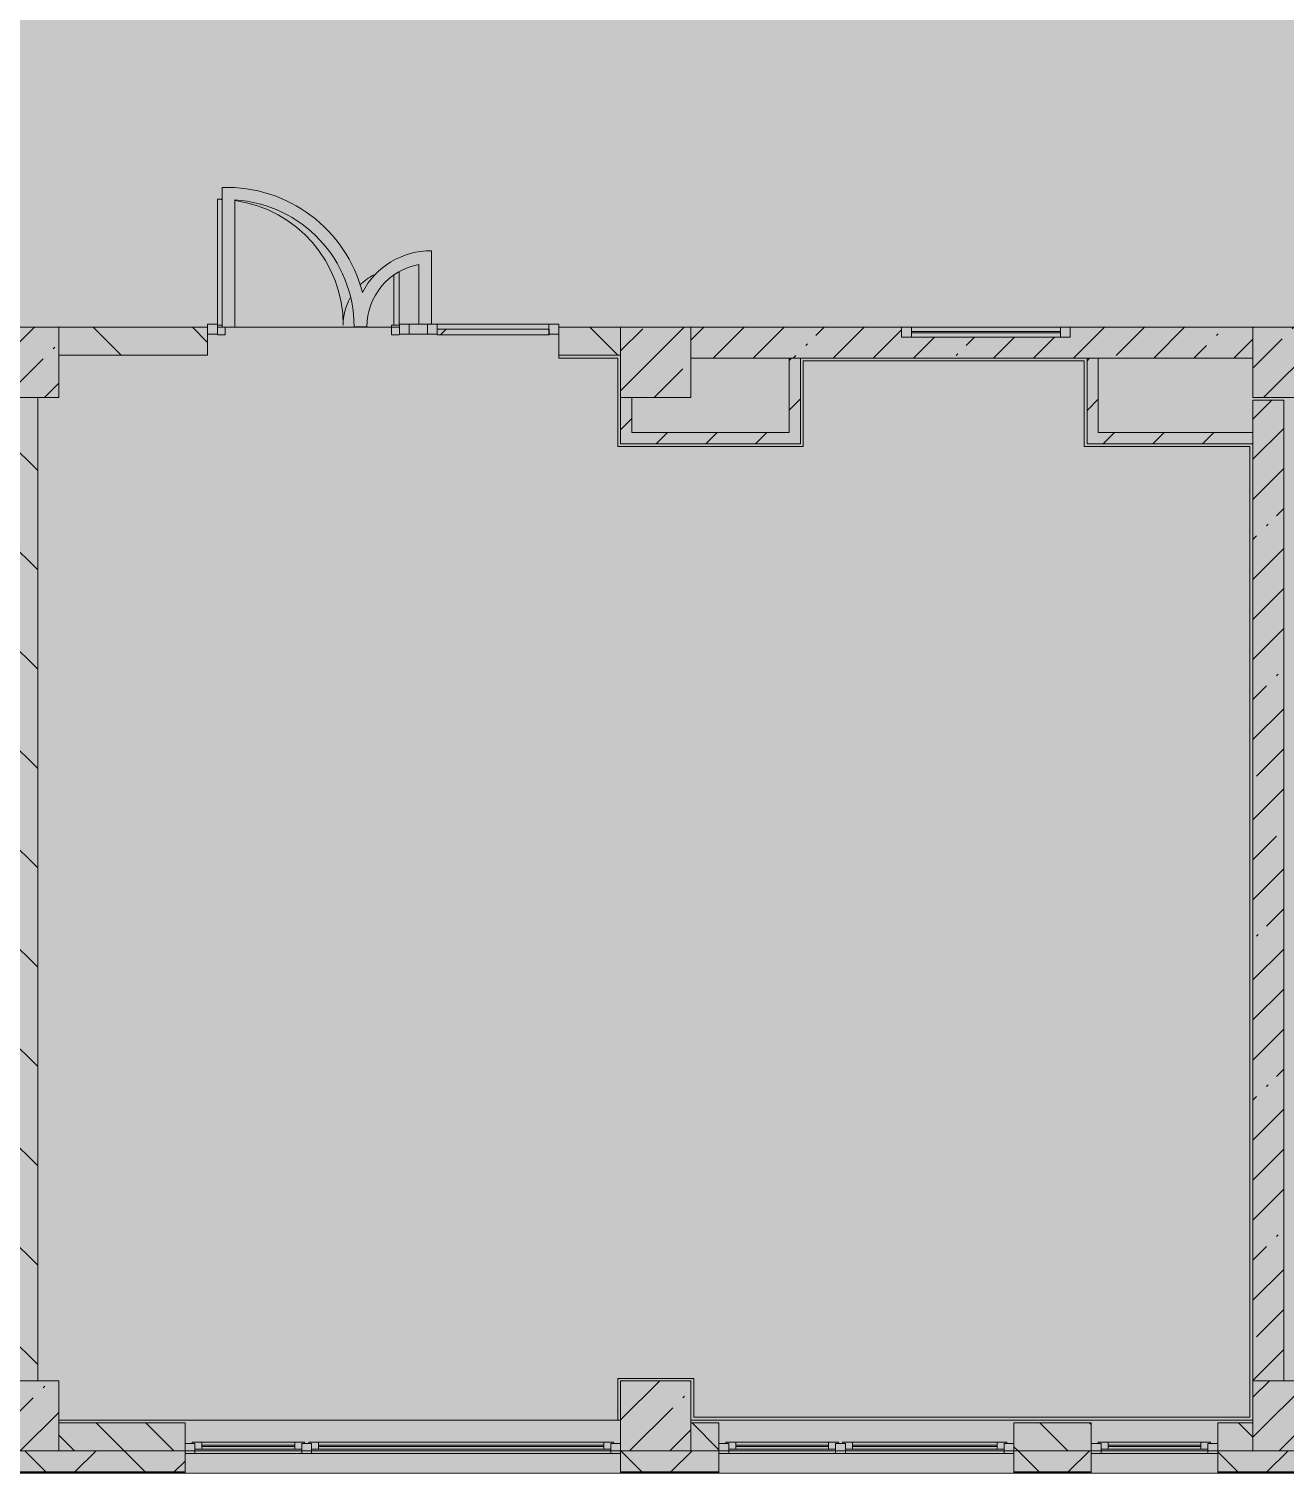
# Model space of a CAD drawing. Header units: millimetres. Extents: x 2623 to 216772, y -8553 to 29000.
# Drawn here: x 146460 to 155402, y -258 to 10024 of the extents above; entities that cross this region are included whole.
import ezdxf

# ---------------------------------------------------------------- set-up
doc = ezdxf.new("R2010")
doc.units = ezdxf.units.MM
doc.layers.add('A-DETL-GENF-6', color=7, linetype='Continuous', lineweight=9, true_color=0xc0c0c0, transparency=0.4)
for name, color, linetype, lineweight, true_color in [('A-DETL-GENF-8', 7, 'Continuous', 5, 0xb7b7b7), ('A-DOOR-4', 7, 'Continuous', 5, 0xe2e2e2), ('A-DOOR-5', 7, 'Continuous', 5, 0xb7b7b7), ('A-FLOR-2', 7, 'Continuous', 5, 0xb7b7b7), ('A-GLAZ-2', 7, 'Continuous', 5, 0x737373), ('A-GLAZ-CURT-1', 7, 'Continuous', 5, 0x737373), ('A-GLAZ-CWMG-1', 7, 'Continuous', 5, 0x737373), ('A-WALL-4', 7, 'Continuous', 5, 0x737373), ('A-WALL-5', 7, 'Continuous', 9, 0x737373), ('I-WALL-3', 7, 'Continuous', 5, 0x737373), ('S-COLS-2', 7, 'Continuous', 5, 0x737373)]:
    doc.layers.add(name, color=color, linetype=linetype, lineweight=lineweight, true_color=true_color)
for name, color, linetype, lineweight in [('A-GLAZ-CURT-2', 7, 'Continuous', 5), ('A-WALL', 7, 'Continuous', 9), ('A-WALL-3', 7, 'Continuous', 5), ('I-WALL-4', 7, 'Continuous', 5), ('S-COLS-1', 7, 'Continuous', 5)]:
    doc.layers.add(name, color=color, linetype=linetype, lineweight=lineweight)
pattern_1 = [(45, (89762.2, 0), (-285.1231, 285.1231), []), (45, (90047.3, 0), (-285.1231, 285.1231), [504.031, -100.806, 16.764, -84.042])]
pattern_2 = [(135, (89762.2, 0), (-353.5534, -353.5534), [])]
pattern_3 = [(45, (89762.2, 0), (-176.7767, 176.7767), [])]

# ---------------------------------------------------------------- blocks, each defined once
blk = doc.blocks.new('BSC_Колонна _Прямоугольная - 500х500-V80-3_1_2_птичка')
at = {"layer": 'S-COLS-1'}
h = blk.add_hatch(dxfattribs=at)
h.set_pattern_fill('FP_84', color=256, style=0, pattern_type=2)
h.set_pattern_definition([(45, (-61160, -7650), (-285.1231, 285.1231), []), (45, (-60874.88, -7650), (-285.123, 285.123), [504.031, -100.806, 16.764, -84.042])])
h.paths.add_polyline_path([(-250, -250), (250, -250), (250, 250), (-250, 250)])
at = {"layer": 'S-COLS-2'}
for p, q in [((250, 250), (-250, 250)), ((-250, 250), (-250, -250)), ((250, -250), (250, 250)), ((-250, -250), (250, -250))]:
    blk.add_line(p, q, dxfattribs=at)
blk = doc.blocks.new('BSC_Колонна _Прямоугольная - 500х500-V87-3_1_2_птичка')
at = {"layer": 'S-COLS-1'}
h = blk.add_hatch(dxfattribs=at)
h.set_pattern_fill('FP_91', color=256, style=0, pattern_type=2)
h.set_pattern_definition([(45, (-61160, -150), (-285.123, 285.123), []), (45, (-60874.88, -150), (-285.123, 285.123), [504.031, -100.806, 16.764, -84.042])])
h.paths.add_polyline_path([(-250, -250), (250, -250), (250, 250), (-250, 250)])
at = {"layer": 'S-COLS-2'}
for p, q in [((250, 250), (-250, 250)), ((-250, 250), (-250, -250)), ((250, -250), (250, 250)), ((-250, -250), (250, -250))]:
    blk.add_line(p, q, dxfattribs=at)
blk = doc.blocks.new('BSC_Колонна _Прямоугольная - 500х500-V88-3_1_2_птичка')
at = {"layer": 'S-COLS-1'}
h = blk.add_hatch(dxfattribs=at)
h.set_pattern_fill('FP_92', color=256, style=0, pattern_type=2)
h.set_pattern_definition([(45, (-65660, -150), (-285.1231, 285.1231), []), (45, (-65374.88, -150), (-285.1231, 285.1231), [504.031, -100.806, 16.764, -84.042])])
h.paths.add_polyline_path([(-250, -250), (250, -250), (250, 250), (-250, 250)])
at = {"layer": 'S-COLS-2'}
for p, q in [((250, 250), (-250, 250)), ((-250, 250), (-250, -250)), ((250, -250), (250, 250)), ((-250, -250), (250, -250))]:
    blk.add_line(p, q, dxfattribs=at)
blk = doc.blocks.new('BSC_Колонна _Прямоугольная - 500х500-V91-3_1_2_птичка')
at = {"layer": 'S-COLS-1'}
h = blk.add_hatch(dxfattribs=at)
h.set_pattern_fill('FP_95', color=256, style=0, pattern_type=2)
h.set_pattern_definition([(45, (-65660, -7650), (-285.1231, 285.1231), []), (45, (-65374.88, -7650), (-285.1231, 285.1231), [504.031, -100.806, 16.764, -84.042])])
h.paths.add_polyline_path([(-250, -250), (250, -250), (250, 22), (220, 22), (220, 30), (250, 30), (250, 250), (-250, 250), (-250, 30)])
at = {"layer": 'S-COLS-2'}
for p, q in [((220, 250), (-250, 250)), ((-250, 250), (-250, -250)), ((250, -250), (250, 22)), ((-250, -250), (250, -250))]:
    blk.add_line(p, q, dxfattribs=at)
blk = doc.blocks.new('BSC_Колонна _Прямоугольная - 500х500-V99-3_1_2_птичка')
at = {"layer": 'S-COLS-1'}
h = blk.add_hatch(dxfattribs=at)
h.set_pattern_fill('FP_112', color=256, style=0, pattern_type=2)
h.set_pattern_definition([(45, (-56660, -150), (-285.123, 285.123), []), (45, (-56374.88, -150), (-285.123, 285.123), [504.031, -100.806, 16.764, -84.042])])
h.paths.add_polyline_path([(-250, -250), (250, -250), (250, 250), (-250, 250), (-250, 80)])
at = {"layer": 'S-COLS-2'}
for p, q in [((250, 250), (-250, 250)), ((-250, 250), (-250, -250)), ((250, -250), (250, 250)), ((-250, -250), (250, -250))]:
    blk.add_line(p, q, dxfattribs=at)
blk = doc.blocks.new('BSC_Колонна _Прямоугольная - 500х500-V100-3_1_2_птичка')
at = {"layer": 'S-COLS-1'}
h = blk.add_hatch(dxfattribs=at)
h.set_pattern_fill('FP_113', color=256, style=0, pattern_type=2)
h.set_pattern_definition([(45, (-56660, -7650), (-285.123, 285.123), []), (45, (-56374.88, -7650), (-285.123, 285.123), [504.031, -100.806, 16.764, -84.042])])
h.paths.add_polyline_path([(-250, -250), (250, -250), (250, 250), (-250, 250)])
at = {"layer": 'S-COLS-2'}
for p, q in [((250, 250), (-250, 250)), ((-250, 250), (-250, -250)), ((250, -250), (250, 250)), ((-250, -250), (250, -250))]:
    blk.add_line(p, q, dxfattribs=at)
blk = doc.blocks.new('120_Окно_СКБ_2Ст - 120_Окно_СКБ_2Ст 3100х2500 _мал_створка слева_ 2-22446355-3_1_2_птичка')
at = {"layer": 'A-GLAZ-2'}
for p, q in [((-1550, -127), (-1550, -57)), ((-1550, -57), (-1480, -57)), ((1550, -57), (-1550, -57)), ((-1480, -57), (-1480, -127)), ((650, -87), (-1480, -87)), ((-1480, -87), (-1480, -127)), ((-1430, -137), (-1430, -87)), ((600, -137), (600, -87)), ((650, -127), (650, -57)), ((650, -57), (720, -57)), ((650, -127), (650, -87)), ((720, -57), (720, -127)), ((1480, -87), (720, -87)), ((720, -87), (720, -127)), ((770, -137), (770, -87)), ((1430, -137), (1430, -87)), ((1480, -127), (1480, -57)), ((1480, -57), (1550, -57)), ((1480, -127), (1480, -87)), ((1550, -57), (1550, -127)), ((-1480, -127), (-1550, -127)), ((-1550, -127), (-1500, -127)), ((-1480, -127), (-1500, -127)), ((-1500, -127), (-1500, -137)), ((-1500, -137), (670, -137)), ((670, -137), (-1500, -137)), ((-1430, -107), (600, -107)), ((600, -117), (-1430, -117)), ((720, -127), (650, -127)), ((670, -127), (650, -127)), ((670, -127), (700, -127)), ((670, -137), (670, -127)), ((720, -127), (700, -127)), ((700, -127), (700, -137)), ((700, -137), (1500, -137)), ((1500, -137), (700, -137)), ((770, -107), (1430, -107)), ((1430, -117), (770, -117)), ((1550, -127), (1480, -127)), ((1500, -127), (1480, -127)), ((1500, -127), (1550, -127)), ((1500, -137), (1500, -127))]:
    blk.add_line(p, q, dxfattribs=at)
blk = doc.blocks.new('120_Окно_СКБ_1Ст - 120_Окно_СКБ_1Ст 900х2500_h_-V106-3_1_2_птичка')
at = {"layer": 'A-GLAZ-2'}
for p, q in [((-450, -127), (-450, -57)), ((-450, -57), (-380, -57)), ((450, -57), (-450, -57)), ((-380, -57), (-380, -127)), ((380, -87), (-380, -87)), ((-380, -87), (-380, -127)), ((-330, -137), (-330, -87)), ((330, -137), (330, -87)), ((380, -127), (380, -57)), ((380, -57), (450, -57)), ((380, -127), (380, -87)), ((450, -57), (450, -127)), ((-380, -127), (-450, -127)), ((-450, -127), (-400, -127)), ((-380, -127), (-400, -127)), ((-400, -127), (-400, -137)), ((-400, -137), (400, -137)), ((400, -137), (-400, -137)), ((-330, -107), (330, -107)), ((330, -117), (-330, -117)), ((450, -127), (380, -127)), ((400, -127), (380, -127)), ((400, -127), (450, -127)), ((400, -137), (400, -127))]:
    blk.add_line(p, q, dxfattribs=at)
blk = doc.blocks.new('120_Окно_СКБ_2Ст - 120_Окно_СКБ_2Ст 2100х2400 _мал створка справа_-V107-3_1_2_птичка')
at = {"layer": 'A-GLAZ-2'}
for p, q in [((-1050, -127), (-1050, -57)), ((-1050, -57), (-980, -57)), ((1050, -57), (-1050, -57)), ((-980, -57), (-980, -127)), ((150, -87), (-980, -87)), ((-980, -87), (-980, -127)), ((-930, -137), (-930, -87)), ((100, -137), (100, -87)), ((150, -127), (150, -57)), ((150, -57), (220, -57)), ((150, -127), (150, -87)), ((220, -57), (220, -127)), ((980, -87), (220, -87)), ((220, -87), (220, -127)), ((270, -137), (270, -87)), ((930, -137), (930, -87)), ((980, -127), (980, -57)), ((980, -57), (1050, -57)), ((980, -127), (980, -87)), ((1050, -57), (1050, -127)), ((-980, -127), (-1050, -127)), ((-1050, -127), (-1000, -127)), ((-980, -127), (-1000, -127)), ((-1000, -127), (-1000, -137)), ((-1000, -137), (170, -137)), ((170, -137), (-1000, -137)), ((-930, -107), (100, -107)), ((100, -117), (-930, -117)), ((220, -127), (150, -127)), ((170, -127), (150, -127)), ((170, -127), (198, -127)), ((170, -137), (170, -127)), ((220, -127), (200, -127)), ((200, -127), (200, -137)), ((200, -137), (1000, -137)), ((1000, -137), (200, -137)), ((270, -107), (930, -107)), ((930, -117), (270, -117)), ((1050, -127), (980, -127)), ((1000, -127), (980, -127)), ((1000, -127), (1050, -127)), ((1000, -137), (1000, -127))]:
    blk.add_line(p, q, dxfattribs=at)
blk = doc.blocks.new('Прямоугольный импост - 50 x 70 мм-V240-3_1_2_птичка')
at = {"layer": 'A-GLAZ-CWMG-1'}
for p, q in [((-70, 35), (0, 35)), ((-70, -35), (-70, 35)), ((0, 35), (0, -35)), ((0, -35), (-70, -35))]:
    blk.add_line(p, q, dxfattribs=at)
blk = doc.blocks.new('Дверь_Витражная_остекление_ - ДВН_ДАО_Главный вход_1200 в свету-V249-3_1_2_птичка')
at = {"layer": 'A-DOOR-4'}
for points in [[(-647, 30), (-613, 35), (-613, 925), (-647, 921), (-647, 35)], [(607, 30), (647, 35), (647, 410), (607, 378), (607, 35)]]:
    blk.add_hatch(color=256, dxfattribs=at).paths.add_polyline_path(points)
at = {"layer": 'A-DETL-GENF-8'}
for p, q in [((-613, 925), (-647, 925)), ((-647, 925), (-647, 35)), ((607, 384), (607, 30)), ((647, 35), (647, 410)), ((-647, 30), (-613, 30)), ((-613, 30), (-647, 30)), ((-592, -40), (-592, 14)), ((592, -40), (592, 30)), ((592, 30), (647, 30)), ((607, 30), (647, 30)), ((-647, -40), (-592, -40)), ((647, -40), (592, -40))]:
    blk.add_line(p, q, dxfattribs=at)
at = {"layer": 'A-DOOR-5'}
for p, q in [((-647, 925), (-647, 35)), ((647, 410), (647, 35))]:
    blk.add_line(p, q, dxfattribs=at)
for centre, radius, start, end in [((-647, 30), 895, 87.7864, 90), ((-647, 30), 895, 360, 81.929), ((647, 30), 400, 116.9009, 134.5716), ((647, 30), 400, 151.2391, 180)]:
    blk.add_arc(centre, radius, start, end, dxfattribs=at)
blk = doc.blocks.new('Системная панель - Стемалит - 40мм-V242-3_1_2_птичка')
at = {"layer": 'A-GLAZ-CURT-1'}
for p, q in [((65, 35), (-65, 35)), ((-65, 35), (-65, -35)), ((65, -35), (65, 35)), ((-65, -35), (65, -35))]:
    blk.add_line(p, q, dxfattribs=at)
blk = doc.blocks.new('Прямоугольный импост - 50 x 70 мм-V243-3_1_2_птичка')
at = {"layer": 'A-GLAZ-CWMG-1'}
for p, q in [((-35, 35), (35, 35)), ((-35, -35), (-35, 35)), ((35, 35), (35, -35)), ((35, -35), (-35, -35))]:
    blk.add_line(p, q, dxfattribs=at)
blk = doc.blocks.new('Прямоугольный импост - 50 x 70 мм-V244-3_1_2_птичка')
at = {"layer": 'A-GLAZ-CWMG-1'}
for p, q in [((0, 35), (-70, 35)), ((-70, 35), (-70, -35)), ((0, -35), (0, 35)), ((-70, -35), (0, -35))]:
    blk.add_line(p, q, dxfattribs=at)
blk = doc.blocks.new('Системная панель - Стекло - 40мм-V250-3_1_2_птичка')
at = {"layer": 'A-GLAZ-CURT-2'}
h = blk.add_hatch(dxfattribs=at)
h.set_pattern_fill('FP_186', color=256, style=0, pattern_type=2)
h.set_pattern_definition([(45, (-60502.5, -7385.7), (-1414.214, 1414.214), [1000, -3000]), (45, (-61502.5, -7885.7), (-1414.214, 1414.214), [3000, -1000]), (45, (-59502.5, -8385.7), (-1414.214, 1414.214), [1000, -3000])])
h.paths.add_polyline_path([(398, -40), (398, 0), (-398, 0), (-398, -40), (-337, -40)])
at = {"layer": 'A-GLAZ-CURT-1'}
for p, q in [((398, 0), (-398, 0)), ((-398, 0), (-398, -40)), ((398, -40), (398, 0)), ((-398, -40), (398, -40))]:
    blk.add_line(p, q, dxfattribs=at)
blk = doc.blocks.new('Прямоугольный импост - 50 x 70 мм-V246-3_1_2_птичка')
at = {"layer": 'A-GLAZ-CWMG-1'}
for p, q in [((-35, 35), (35, 35)), ((-35, -35), (-35, 35)), ((35, 35), (35, -35)), ((35, -35), (-35, -35))]:
    blk.add_line(p, q, dxfattribs=at)
blk = doc.blocks.new('Прямоугольный импост - 50 x 70 мм-V247-3_1_2_птичка')
at = {"layer": 'A-GLAZ-CWMG-1'}
blk.add_line((42060, 7920), (41265, 7920), dxfattribs=at)
blk = doc.blocks.new('120_Окно_СКБ_1Ст - 120_Окно_СКБ_1Ст 400х1200 EI30-V253-3_1_2_птичка')
at = {"layer": 'A-GLAZ-2'}
for p, q in [((-600, 40), (-600, 110)), ((-600, 110), (-530, 110)), ((600, 110), (-600, 110)), ((-530, 110), (-530, 40)), ((530, 40), (530, 110)), ((530, 110), (600, 110)), ((600, 110), (600, 40)), ((-530, 40), (-600, 40)), ((-600, 40), (600, 40)), ((530, 80), (-530, 80)), ((530, 70), (-530, 70)), ((600, 40), (530, 40))]:
    blk.add_line(p, q, dxfattribs=at)

msp = doc.modelspace()

# ---------------------------------------------------------------- hatches: boundary and pattern name
at = {"layer": 'A-DETL-GENF-6'}
msp.add_hatch(color=256, dxfattribs=at).paths.add_polyline_path([(160614.1, -251.7), (165612.2, -251.7), (165612.2, 3288.3), (174332.2, 3288.3), (174332.2, 27348.3), (131672.2, 27348.3), (131672.2, 23888.3), (128072.3, 23888.3), (128072.3, -251.7), (159681.9, -251.7)])
at = {"layer": 'A-WALL-3'}
h = msp.add_hatch(dxfattribs=at)
h.set_pattern_fill('FP_103', color=256, style=0, pattern_type=2)
h.set_pattern_definition([(135, (89762.2, 0), (-176.7767, -176.7767), [])])
h.paths.add_polyline_path([(155020.9, -100), (155172.2, -100), (155172.2, 100), (154922.2, 100), (154922.2, -100)])
h.paths.add_polyline_path([(144766.7, -100), (145272.2, -100), (145272.2, 100), (144522.2, 100), (144522.2, -100)])
h.paths.add_polyline_path([(146672.2, -100), (147572.2, -100), (147572.2, 100), (146672.2, 100), (146672.2, -52.2)])
h.paths.add_polyline_path([(154022.2, -100), (154022.2, 100), (153472.2, 100), (153472.2, -100)])
h.paths.add_polyline_path([(151172.2, -100), (151372.2, -100), (151372.2, 100), (151172.2, 100), (151172.2, 42.9)])
h.paths.add_polyline_path([(137922.2, -100), (137922.2, 100), (137672.2, 100), (137672.2, -100)])
h.paths.add_polyline_path([(140772.2, -100), (140772.2, 100), (140022.2, 100), (140022.2, -100)])
h.paths.add_polyline_path([(133580.2, -100), (134072.2, -100), (134072.2, 100), (133172.2, 100), (133172.2, -100)])
h.paths.add_polyline_path([(142172.2, -100), (142422.2, -100), (142422.2, 100), (142172.2, 100), (142172.2, 33.3)])
h.paths.add_polyline_path([(132672.2, -100), (132672.2, 100), (132422.2, 100), (132422.2, -100)])
h.paths.add_polyline_path([(131522.2, -100), (131522.2, 100), (130902.2, 100), (130902.2, -100)])
h.paths.add_polyline_path([(128252.2, -100), (128302.2, -100), (128302.2, 100), (128252.2, 100)])
h = msp.add_hatch(dxfattribs=at)
h.set_pattern_fill('FP_105', color=256, style=0, pattern_type=2)
h.set_pattern_definition([(45, (89762.2, 0), (-353.5534, 353.5534), []), (135, (89762.2, 0), (-353.5534, -353.5534), [])])
h.paths.add_polyline_path([(160422.2, -250), (160422.2, -100), (156822.2, -100), (156822.2, -250), (159681.9, -250)])
h.paths.add_polyline_path([(165462.2, -250), (165462.2, -100), (161322.2, -100), (161322.2, -250), (165275.2, -250)])
h.paths.add_polyline_path([(147563.3, -250), (147572.2, -250), (147572.2, -100), (146389.3, -100), (146389.3, -250), (146631.1, -250)])
h.paths.add_polyline_path([(151172.2, -250), (151372.2, -250), (151372.2, -100), (150672.2, -100), (150672.2, -250)])
h.paths.add_polyline_path([(153472.2, -250), (154022.2, -250), (154022.2, -100), (153472.2, -100)])
h.paths.add_polyline_path([(155672.2, -250), (155922.2, -250), (155922.2, -100), (154922.2, -100), (154922.2, -250), (155172.2, -250)])
at = {"layer": 'I-WALL-4'}
h = msp.add_hatch(dxfattribs=at)
h.set_pattern_fill('FP_104', color=256, style=0, pattern_type=2)
h.set_pattern_definition(pattern_2)
h.paths.add_polyline_path([(150359.9, 7700), (150672.2, 7700), (150672.2, 7900), (150232.2, 7900), (150232.2, 7700)])
h.paths.add_polyline_path([(146672.2, 7700), (147732.2, 7700), (147732.2, 7900), (146672.2, 7900)])
h = msp.add_hatch(dxfattribs=at)
h.set_pattern_fill('FP_101', color=256, style=0, pattern_type=2)
h.set_pattern_definition(pattern_1)
h.paths.add_polyline_path([(151952.2, 7680), (155172.2, 7680), (155172.2, 7900), (153872.2, 7900), (153872.2, 7830), (152672.2, 7830), (152672.2, 7900), (151172.2, 7900), (151172.2, 7680), (151872.2, 7680)])
h = msp.add_hatch(dxfattribs=at)
h.set_pattern_fill('FP_106', color=256, style=0, pattern_type=2)
h.set_pattern_definition(pattern_3)
h.paths.add_polyline_path([(151952.2, 7150), (151952.2, 7680), (151872.2, 7680), (151872.2, 7150)])
h = msp.add_hatch(dxfattribs=at)
h.set_pattern_fill('FP_106', color=256, style=0, pattern_type=2)
h.set_pattern_definition(pattern_3)
h.paths.add_polyline_path([(154072.2, 7070), (154072.2, 7680), (153992.2, 7680), (153992.2, 7070)])
h = msp.add_hatch(dxfattribs=at)
h.set_pattern_fill('FP_104', color=256, style=0, pattern_type=2)
h.set_pattern_definition(pattern_2)
h.paths.add_polyline_path([(146322.9, 400), (146522.9, 400), (146522.9, 7400), (146322.9, 7400), (146322.9, 808.9)])
h = msp.add_hatch(dxfattribs=at)
h.set_pattern_fill('FP_106', color=256, style=0, pattern_type=2)
h.set_pattern_definition(pattern_3)
h.paths.add_polyline_path([(150752.2, 7150), (150752.2, 7400), (150672.2, 7400), (150672.2, 7150)])
h = msp.add_hatch(dxfattribs=at)
h.set_pattern_fill('FP_101', color=256, style=0, pattern_type=2)
h.set_pattern_definition(pattern_1)
h.paths.add_polyline_path([(155172.2, 400), (155392.2, 400), (155392.2, 7380), (155172.2, 7380), (155172.2, 808.9)])
h = msp.add_hatch(dxfattribs=at)
h.set_pattern_fill('FP_106', color=256, style=0, pattern_type=2)
h.set_pattern_definition(pattern_3)
h.paths.add_polyline_path([(150672.2, 7070), (151952.2, 7070), (151952.2, 7150), (150672.2, 7150)])
h = msp.add_hatch(dxfattribs=at)
h.set_pattern_fill('FP_106', color=256, style=0, pattern_type=2)
h.set_pattern_definition(pattern_3)
h.paths.add_polyline_path([(155172.2, 7070), (155172.2, 7150), (154072.2, 7150), (154072.2, 7070), (154088.7, 7070)])

# ---------------------------------------------------------------- linework, layer by layer
at = {"layer": 'A-FLOR-2'}
for p, q in [((147836.2, 8894.4), (147836.2, 7900)), ((147926.2, 7900), (147926.2, 8806.8)), ((149326.4, 7920.7), (149326.4, 8443.9)), ((149236.4, 8346.4), (149236.4, 7920.7)), ((147836.2, 7900), (147802.2, 7900)), ((147836.2, 7900), (147926.2, 7900)), ((149097.2, 7900), (147926.2, 7900)), ((148774.8, 7903.5), (148864.9, 7903.5)), ((150232.2, 7680), (150232.2, 7700)), ((150652.2, 7680), (150232.2, 7680)), ((150652.2, 7050), (150652.2, 7680)), ((153972.2, 7660), (151972.2, 7660)), ((151972.2, 7660), (151972.2, 7050)), ((153972.2, 7050), (153972.2, 7660)), ((151972.2, 7050), (150652.2, 7050)), ((155152.2, 7050), (153972.2, 7050)), ((155152.2, 140), (155152.2, 7050)), ((150652.2, 120), (150652.2, 415)), ((150652.2, 415), (151192.2, 415)), ((151192.2, 415), (151192.2, 140)), ((151192.2, 140), (155152.2, 140))]:
    msp.add_line(p, q, dxfattribs=at)
for centre, radius, start, end in [((147869.9, 7900), 995, 14.33829, 91.93805), ((147869.8, 7903.5), 905, 360, 86.42904), ((149318.9, 7900), 544, 89.21005, 153.06648), ((149318.9, 7900), 454, 100.46985, 179.55829)]:
    msp.add_arc(centre, radius, start, end, dxfattribs=at)
at = {"layer": 'A-WALL'}
for p, q in [((146172.2, -253), (147572.2, -253)), ((150672.2, -253), (151372.2, -253)), ((153472.2, -253), (154022.2, -253)), ((154922.2, -253), (155922.2, -253))]:
    msp.add_line(p, q, dxfattribs=at)
at = {"layer": 'A-WALL-3'}
msp.add_line((146172.2, -258), (155922.2, -258), dxfattribs=at)
at = {"layer": 'A-WALL-4'}
for p, q in [((147572.2, 100), (146672.2, 100)), ((147572.2, -258), (147572.2, 100)), ((151372.2, 100), (151172.2, 100)), ((151372.2, -258), (151372.2, 100)), ((154022.2, 100), (153472.2, 100)), ((153472.2, 100), (153472.2, -258)), ((154022.2, -258), (154022.2, 100)), ((155172.2, 100), (154922.2, 100)), ((154922.2, 100), (154922.2, -258)), ((147572.2, -100), (150672.2, -100)), ((150672.2, -100), (150672.2, -258)), ((151372.2, -100), (153472.2, -100)), ((154022.2, -100), (154922.2, -100))]:
    msp.add_line(p, q, dxfattribs=at)
at = {"layer": 'A-WALL-5'}
for p, q in [((151952.2, 7680), (151872.2, 7680)), ((154072.2, 7680), (153992.2, 7680)), ((155172.2, 7070), (155172.2, 7150)), ((146672.2, -100), (147572.2, -100)), ((151172.2, -100), (151372.2, -100)), ((153472.2, -100), (154022.2, -100)), ((155172.2, -100), (154922.2, -100)), ((146172.2, -250), (147572.2, -250)), ((150672.2, -250), (151372.2, -250)), ((153472.2, -250), (154022.2, -250)), ((154922.2, -250), (155922.2, -250))]:
    msp.add_line(p, q, dxfattribs=at)
at = {"layer": 'I-WALL-3'}
for p, q in [((147732.2, 7900), (146672.2, 7900)), ((147732.2, 7700), (147732.2, 7900)), ((150672.2, 7900), (150232.2, 7900)), ((150232.2, 7900), (150232.2, 7700)), ((152672.2, 7900), (151172.2, 7900)), ((155172.2, 7900), (153872.2, 7900)), ((146672.2, 7700), (147732.2, 7700)), ((150232.2, 7700), (150672.2, 7700)), ((151172.2, 7680), (151872.2, 7680)), ((151872.2, 7680), (151872.2, 7150)), ((151952.2, 7070), (151952.2, 7680)), ((151952.2, 7680), (153992.2, 7680)), ((153992.2, 7680), (153992.2, 7070)), ((154072.2, 7150), (154072.2, 7680)), ((154072.2, 7680), (155172.2, 7680)), ((146522.9, 400), (146522.9, 7400)), ((150672.2, 7400), (150672.2, 7070)), ((150752.2, 7150), (150752.2, 7400)), ((155172.2, 7380), (155172.2, 7150)), ((155392.2, 7380), (155172.2, 7380)), ((155392.2, 400), (155392.2, 7380)), ((151872.2, 7150), (150752.2, 7150)), ((155172.2, 7150), (154072.2, 7150)), ((150672.2, 7070), (151952.2, 7070)), ((153992.2, 7070), (155172.2, 7070)), ((155172.2, 7070), (155172.2, 400)), ((146672.2, 120), (150672.2, 120)), ((151172.2, 120), (155172.2, 120))]:
    msp.add_line(p, q, dxfattribs=at)

# ---------------------------------------------------------------- block references
at = {"layer": 'A-DOOR-5'}
msp.add_blockref('Дверь_Витражная_остекление_ - ДВН_ДАО_Главный вход_1200 в свету-V249-3_1_2_птичка', (148449.7, 7885.7), dxfattribs=at)
at = {"layer": 'A-GLAZ-2'}
msp.add_blockref('120_Окно_СКБ_1Ст - 120_Окно_СКБ_1Ст 400х1200 EI30-V253-3_1_2_птичка', (153272.2, 7790), dxfattribs=at)
at = {"layer": 'A-GLAZ-2', "rotation": 180}
for name, p in [('120_Окно_СКБ_2Ст - 120_Окно_СКБ_2Ст 3100х2500 _мал_створка слева_ 2-22446355-3_1_2_птичка', (149122.2, -175)), ('120_Окно_СКБ_2Ст - 120_Окно_СКБ_2Ст 2100х2400 _мал створка справа_-V107-3_1_2_птичка', (152422.2, -175)), ('120_Окно_СКБ_1Ст - 120_Окно_СКБ_1Ст 900х2500_h_-V106-3_1_2_птичка', (154472.2, -175))]:
    msp.add_blockref(name, p, dxfattribs=at)
at = {"layer": 'A-GLAZ-CURT-1'}
for name, p in [('Системная панель - Стемалит - 40мм-V242-3_1_2_птичка', (149232.2, 7885.7)), ('Системная панель - Стекло - 40мм-V250-3_1_2_птичка', (149764.7, 7885.7))]:
    msp.add_blockref(name, p, dxfattribs=at)
at = {"layer": 'A-GLAZ-CWMG-1', "rotation": 180}
msp.add_blockref('Прямоугольный импост - 50 x 70 мм-V244-3_1_2_птичка', (147732.2, 7885.7), dxfattribs=at)
at = {"layer": 'A-GLAZ-CWMG-1', "extrusion": (0, 0, -1), "rotation": 180}
for name, p in [('Прямоугольный импост - 50 x 70 мм-V243-3_1_2_птичка', (-149132.2, 7885.7)), ('Прямоугольный импост - 50 x 70 мм-V246-3_1_2_птичка', (-149332.2, 7885.7)), ('Прямоугольный импост - 50 x 70 мм-V240-3_1_2_птичка', (-150232.2, 7885.7))]:
    msp.add_blockref(name, p, dxfattribs=at)
at = {"layer": 'A-GLAZ-CWMG-1'}
msp.add_blockref('Прямоугольный импост - 50 x 70 мм-V247-3_1_2_птичка', (108102.2, 0.7), dxfattribs=at)
at = {"layer": 'S-COLS-2'}
for name, p in [('BSC_Колонна _Прямоугольная - 500х500-V100-3_1_2_птичка', (146422.2, 7650)), ('BSC_Колонна _Прямоугольная - 500х500-V80-3_1_2_птичка', (150922.2, 7650)), ('BSC_Колонна _Прямоугольная - 500х500-V91-3_1_2_птичка', (155422.2, 7650)), ('BSC_Колонна _Прямоугольная - 500х500-V99-3_1_2_птичка', (146422.2, 150)), ('BSC_Колонна _Прямоугольная - 500х500-V87-3_1_2_птичка', (150922.2, 150)), ('BSC_Колонна _Прямоугольная - 500х500-V88-3_1_2_птичка', (155422.2, 150))]:
    msp.add_blockref(name, p, dxfattribs=at)

doc.saveas('drawing.dxf')
